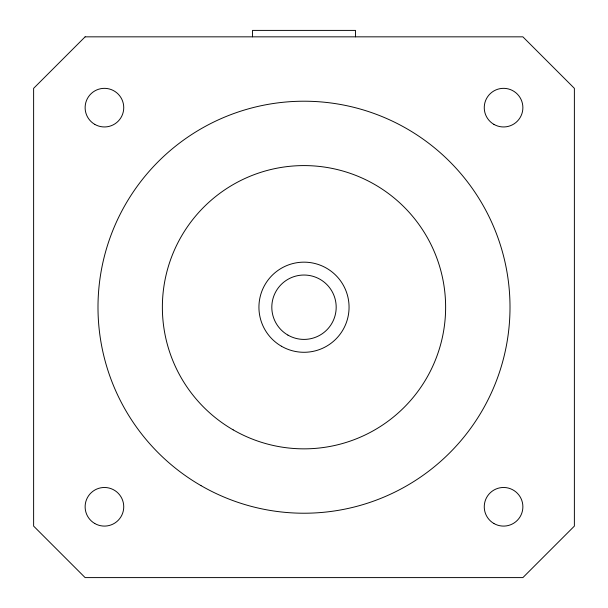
<?xml version="1.0" encoding="UTF-8"?>
<svg xmlns="http://www.w3.org/2000/svg" width="608" height="608" viewBox="0 0 608 608"><rect width="100%" height="100%" fill="white"/><g stroke="black" fill="none" stroke-linecap="round" stroke-linejoin="round"><path stroke-width="0.91" d="M355.498 36.837L355.498 30.4L252.502 30.4L252.502 36.837M85.12 36.837L33.622 88.342L33.622 526.102L85.12 577.6L522.88 577.6L574.378 526.102L574.378 88.342L522.88 36.837L85.12 36.837M493.909 124.374A19.312 19.312 0 0 0 522.88 107.654A19.312 19.312 0 0 0 493.909 90.926A19.312 19.312 0 0 0 493.909 124.374M200.997 485.625A206.006 206.006 0 0 0 510.006 307.222A206.006 206.006 0 0 0 200.997 128.812A206.006 206.006 0 0 0 200.997 485.625M94.78 124.374A19.312 19.312 0 0 0 123.743 107.654A19.312 19.312 0 0 0 94.78 90.926A19.312 19.312 0 0 0 94.78 124.374M94.78 523.511A19.312 19.312 0 0 0 123.743 506.783A19.312 19.312 0 0 0 94.78 490.063A19.312 19.312 0 0 0 94.78 523.511M493.909 523.511A19.312 19.312 0 0 0 522.88 506.783A19.312 19.312 0 0 0 493.909 490.063A19.312 19.312 0 0 0 493.909 523.511M233.183 429.871A141.626 141.626 0 0 0 445.626 307.222A141.626 141.626 0 0 0 233.183 184.566A141.626 141.626 0 0 0 233.183 429.871M281.466 346.248A45.06 45.06 0 0 0 349.06 307.222A45.06 45.06 0 0 0 281.466 268.196A45.06 45.06 0 0 0 281.466 346.248M287.903 335.092A32.186 32.186 0 0 0 336.186 307.222A32.186 32.186 0 0 0 287.903 279.346A32.186 32.186 0 0 0 287.903 335.092"/></g></svg>
